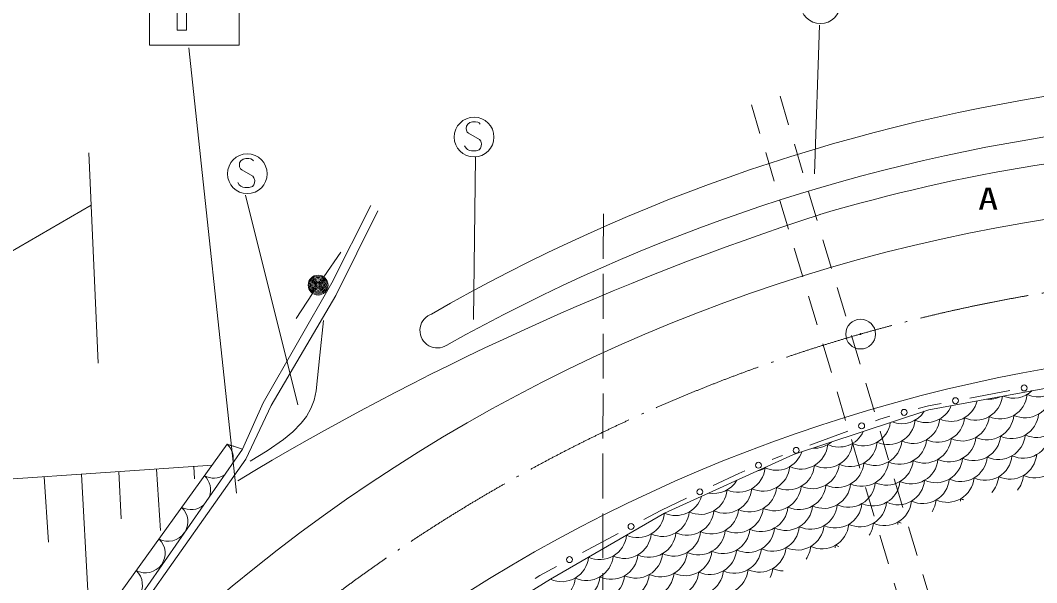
# Model space of a CAD drawing. Units: millimetres, scale not verified. Extents: x 83137 to 723137, y -7377 to 352623.
# Drawn here: x 171369 to 222273, y 265681 to 293848 of the extents above; entities that cross this region are included whole.
import ezdxf
from ezdxf.enums import TextEntityAlignment as Align

# ---------------------------------------------------------------- set-up
doc = ezdxf.new("R2010")
doc.units = ezdxf.units.MM
doc.header["$LTSCALE"] = 1000
for name, pattern in [('USER1', [7.000001, 5.508197, -0.688525, 0.114754, -0.688525]), ('USER2', [2.5, 1.5, -1]), ('USER3', [3, 2.25, -0.75])]:
    doc.linetypes.add(name, pattern=pattern)
for name, color, linetype, lineweight in [('S-BGD', 1, 'Continuous', 13), ('S-BGD-HTXT', 6, 'Continuous', 13), ('S-BMK', 3, 'USER1', 13)]:
    doc.layers.add(name, color=color, linetype=linetype, lineweight=lineweight)
doc.styles.add('ＭＳ ゴシック', font='')
doc.styles.get('ＭＳ ゴシック').set_extended_font_data('MS Gothic')

msp = doc.modelspace()

# ---------------------------------------------------------------- linework, layer by layer
at = {"layer": 'S-BGD'}
for p, q in [((177830, 292601), (177830, 297101)), ((182330, 297101), (182330, 292601)), ((179223, 293354), (179223, 296384)), ((179699, 294651), (179699, 293354)), ((179223, 293354), (179699, 293354)), ((211396, 293607), (211152, 286163)), ((182330, 292601), (177830, 292601)), ((179816, 292462), (182199, 270163)), ((193776, 288651), (193711, 288541)), ((193886, 288726), (193776, 288651)), ((194016, 288761), (193886, 288726)), ((194171, 288761), (194016, 288761)), ((194276, 288741), (194171, 288761)), ((194351, 288706), (194276, 288741)), ((194406, 288646), (194351, 288706)), ((193711, 288541), (193706, 288426)), ((193706, 288426), (193711, 288351)), ((193711, 288351), (193751, 288251)), ((193751, 288251), (193821, 288196)), ((193821, 288196), (194366, 287881)), ((194366, 287881), (194426, 287791)), ((194426, 287791), (194466, 287666)), ((194466, 287666), (194456, 287546)), ((193691, 287451), (193621, 287566)), ((193771, 287376), (193691, 287451)), ((193866, 287331), (193771, 287376)), ((193966, 287316), (193866, 287331)), ((194196, 287316), (193966, 287316)), ((194351, 287361), (194196, 287316)), ((194421, 287451), (194351, 287361)), ((194456, 287546), (194421, 287451)), ((182352, 286703), (182347, 286588)), ((182417, 286813), (182352, 286703)), ((182527, 286888), (182417, 286813)), ((182657, 286923), (182527, 286888)), ((182812, 286923), (182657, 286923)), ((182917, 286903), (182812, 286923)), ((182992, 286868), (182917, 286903)), ((183047, 286808), (182992, 286868)), ((194171, 286990), (194074, 278864)), ((182347, 286588), (182352, 286513)), ((182352, 286513), (182392, 286413)), ((182392, 286413), (182462, 286358)), ((182462, 286358), (183007, 286043)), ((182332, 285613), (182262, 285728)), ((182412, 285538), (182332, 285613)), ((183062, 285613), (182992, 285523)), ((183007, 286043), (183067, 285953)), ((183097, 285708), (183062, 285613)), ((183067, 285953), (183107, 285828)), ((183107, 285828), (183097, 285708)), ((182507, 285493), (182412, 285538)), ((182607, 285478), (182507, 285493)), ((182837, 285478), (182607, 285478)), ((182640, 285093), (185267, 274583)), ((182992, 285523), (182837, 285478)), ((186973, 280707), (188924, 284580)), ((187178, 280067), (189275, 284309)), ((186566, 280998), (187417, 282233)), ((183530, 274682), (186973, 280707)), ((183924, 274547), (187178, 280067)), ((186009, 280167), (185192, 278910)), ((186364, 277069), (186557, 278807)), ((186191, 275291), (186364, 277069)), ((216868, 274339), (223587, 275583)), ((186084, 274827), (186191, 275291)), ((218927, 274930), (220923, 275301)), ((182490, 272373), (183530, 274682)), ((182670, 271872), (183924, 274547)), ((185704, 274012), (185923, 274397)), ((185923, 274397), (186084, 274827)), ((216342, 274404), (216849, 274543)), ((216849, 274543), (217482, 274661)), ((185437, 273663), (185704, 274012)), ((210100, 272099), (216868, 274339)), ((214194, 273792), (214418, 273875)), ((214418, 273875), (214925, 274015)), ((185016, 273235), (185437, 273663)), ((183732, 272282), (184554, 272851)), ((184554, 272851), (185016, 273235)), ((210916, 272566), (212817, 273277)), ((176036, 264703), (181725, 272620)), ((182490, 272373), (176736, 264069)), ((181725, 272620), (182490, 272373)), ((172896, 258029), (182670, 271872)), ((182883, 271768), (183732, 272282)), ((203631, 269163), (210100, 272099)), ((209017, 271844), (209315, 271968)), ((209315, 271968), (209539, 272052)), ((166007, 270547), (180991, 271560)), ((178181, 271370), (178390, 268286)), ((180054, 271497), (180096, 270880)), ((172562, 270990), (172772, 267710)), ((174435, 271117), (174746, 265266)), ((176308, 271244), (176425, 268870)), ((206069, 270543), (207360, 271157)), ((207360, 271157), (207659, 271281)), ((203450, 269298), (204741, 269912)), ((202603, 268842), (203450, 269298)), ((197926, 265850), (203631, 269163)), ((199521, 267184), (201309, 268146)), ((197380, 266032), (198226, 266488)), ((192650, 262616), (197926, 265850)), ((197151, 265884), (197380, 266032))]:
    msp.add_line(p, q, dxfattribs=at)
at = {"layer": 'S-BGD', "linetype": 'USER2'}
for p, q in [((209422, 290045), (222884, 244953)), ((207985, 289616), (221447, 244524))]:
    msp.add_line(p, q, dxfattribs=at)
at = {"layer": 'S-BGD'}
for centre, radius in [((211444, 294678), 995), ((194096, 288001), 995), ((182737, 286163), 995), ((186282, 280586), 498), ((186282, 280586), 440), ((186282, 280586), 382), ((186282, 280586), 322), ((186282, 280586), 265), ((186282, 280586), 195), ((186282, 280586), 135), ((186282, 280586), 77.5), ((186282, 280586), 15), ((213455, 278132), 22.5), ((221646, 275435), 149), ((218205, 274795), 149), ((215633, 274209), 149), ((213506, 273534), 149), ((210227, 272309), 149), ((208338, 271563), 149), ((205405, 270228), 149), ((201956, 268494), 149), ((198874, 266836), 149)]:
    msp.add_circle(centre, radius, dxfattribs=at)
for centre, radius, start, end in [((236995, 200947), 90228, 75.62479, 119.94501), ((236920, 198911), 90228, 75.89917, 119.31931), ((236171, 200510), 87197, 77.53766, 106.49008), ((235670, 200835), 84050, 75.07462, 137.65375), ((255110, 150000), 141057, 108.04285, 121.09677), ((192257, 278311), 874, 115.4124, 303.3032), ((192257, 278296), 887, 109.8188, 114.9538), ((236422, 197908), 79676, 75.97504, 136.76852), ((192257, 278296), 887, 303.7617, 303.875), ((222356, 276331), 1347, 245.4307, 325.0747), ((219217, 275166), 1347, 245.4307, 353.842), ((219883, 276210), 1347, 263.9638, 297.0192), ((220454, 275226), 1347, 245.4307, 354.8508), ((221119, 276270), 1347, 247.1549, 313.8281), ((221690, 275287), 1347, 245.4307, 354.8508), ((216744, 275046), 1347, 245.4307, 338.2853), ((217981, 275106), 1347, 245.4307, 346.3029), ((215508, 274986), 1347, 248.9576, 327.6593), ((216079, 274002), 1347, 245.4307, 354.8508), ((217316, 274062), 1347, 245.4307, 354.8508), ((218552, 274122), 1347, 245.4307, 354.8508), ((219789, 274182), 1347, 245.4307, 354.8508), ((221025, 274242), 1347, 245.4307, 354.8508), ((222262, 274303), 1347, 245.4307, 354.8508), ((213606, 273881), 1347, 245.4307, 352.2976), ((214842, 273942), 1347, 245.4307, 354.8508), ((212369, 273821), 1347, 245.4307, 335.1132), ((216650, 273018), 1347, 245.4307, 354.8508), ((217887, 273078), 1347, 245.4307, 354.8508), ((219123, 273138), 1347, 245.4307, 354.8508), ((220360, 273198), 1347, 245.4307, 354.8508), ((221596, 273259), 1347, 245.4307, 354.8508), ((182187, 273488), 984, 241.9435, 262.2991), ((181050, 271904), 984, 346.506, 46.662), ((210468, 272717), 1347, 245.4307, 354.8508), ((211133, 273761), 1347, 266.8107, 309.8062), ((211704, 272777), 1347, 245.4307, 354.8508), ((212941, 272837), 1347, 245.4307, 354.8508), ((214177, 272898), 1347, 245.4307, 354.8508), ((215414, 272958), 1347, 245.4307, 354.8508), ((209231, 272657), 1347, 245.4307, 341.7462), ((215985, 271974), 1347, 245.4307, 354.8508), ((217222, 272034), 1347, 245.4307, 354.8508), ((218458, 272094), 1347, 245.4307, 354.8508), ((219695, 272154), 1347, 245.4307, 354.8508), ((220931, 272215), 1347, 245.4307, 354.8508), ((222168, 272275), 1347, 245.4307, 354.8508), ((207329, 271553), 1347, 245.4307, 354.8508), ((208566, 271613), 1347, 245.4307, 354.8508), ((207995, 272597), 1347, 283.6143, 305.2071), ((209802, 271673), 1347, 245.4307, 354.8508), ((211039, 271733), 1347, 245.4307, 354.8508), ((212275, 271793), 1347, 245.4307, 354.8508), ((213512, 271854), 1347, 245.4307, 354.8508), ((214748, 271914), 1347, 245.4307, 354.8508), ((181050, 271904), 984, 241.9435, 304.0595), ((179912, 270321), 984, 340.2489, 46.662), ((216556, 270990), 1347, 245.4307, 354.8508), ((217793, 271050), 1347, 245.4307, 354.8508), ((219029, 271110), 1347, 317.7553, 354.8508), ((220266, 271170), 1347, 320.7657, 354.8508), ((205428, 270448), 1347, 245.4307, 354.8508), ((206093, 271493), 1347, 259.4266, 329.3949), ((206664, 270509), 1347, 245.4307, 354.8508), ((207901, 270569), 1347, 245.4307, 354.8508), ((209137, 270629), 1347, 245.4307, 354.8508), ((210374, 270689), 1347, 245.4307, 354.8508), ((211610, 270749), 1347, 245.4307, 354.8508), ((212847, 270809), 1347, 245.4307, 354.8508), ((214083, 270870), 1347, 245.4307, 354.8508), ((215320, 270930), 1347, 245.4307, 354.8508), ((204191, 270388), 1347, 245.4307, 343.3908), ((215891, 269946), 1347, 328.1832, 354.8508), ((217128, 270006), 1347, 349.6967, 354.8508), ((219029, 271110), 1347, 245.4307, 252.2689), ((179912, 270321), 984, 241.9435, 310.3166), ((178774, 268737), 984, 325.6401, 46.662), ((204762, 269404), 1347, 245.4307, 354.8508), ((205999, 269465), 1347, 245.4307, 354.8508), ((207235, 269525), 1347, 245.4307, 354.8508), ((208472, 269585), 1347, 245.4307, 354.8508), ((209708, 269645), 1347, 245.4307, 354.8508), ((210945, 269705), 1347, 245.4307, 354.8508), ((212181, 269765), 1347, 245.4307, 354.8508), ((213418, 269826), 1347, 245.4307, 354.8508), ((214655, 269886), 1347, 245.4307, 354.8508), ((202289, 269284), 1347, 245.4307, 354.8508), ((203526, 269344), 1347, 245.4307, 354.8508), ((205334, 268420), 1347, 245.4307, 354.8508), ((206570, 268481), 1347, 245.4307, 354.8508), ((207807, 268541), 1347, 245.4307, 354.8508), ((209043, 268601), 1347, 245.4307, 354.8508), ((210280, 268661), 1347, 245.4307, 354.8508), ((211516, 268721), 1347, 245.4307, 354.8508), ((212753, 268781), 1347, 327.6617, 354.8508), ((213989, 268842), 1347, 349.3269, 354.8508), ((215891, 269946), 1347, 245.4307, 252.7844), ((177637, 267154), 984, 241.9435, 46.662), ((178774, 268737), 984, 241.9435, 324.9254), ((200387, 268180), 1347, 245.4307, 354.8508), ((201624, 268240), 1347, 245.4307, 354.8508), ((202860, 268300), 1347, 245.4307, 354.8508), ((204097, 268360), 1347, 245.4307, 354.8508), ((204668, 267376), 1347, 245.4307, 354.8508), ((205905, 267437), 1347, 245.4307, 354.8508), ((207141, 267497), 1347, 245.4307, 354.8508), ((208378, 267557), 1347, 245.4307, 354.8508), ((209614, 267617), 1347, 326.0438, 354.8508), ((210851, 267677), 1347, 348.9556, 354.8508), ((212753, 268781), 1347, 245.4307, 253.306), ((198486, 267076), 1347, 245.4307, 354.8508), ((199722, 267136), 1347, 245.4307, 354.8508), ((200959, 267196), 1347, 245.4307, 354.8508), ((202195, 267256), 1347, 245.4307, 354.8508), ((203432, 267316), 1347, 245.4307, 354.8508), ((176499, 265571), 984, 241.9435, 46.662), ((205240, 266393), 1347, 245.4307, 354.8508), ((206476, 266453), 1347, 245.4307, 354.8508), ((207713, 266513), 1347, 334.8285, 354.8508), ((209614, 267617), 1347, 245.4307, 268.3409), ((197820, 266032), 1347, 295.5672, 354.8508), ((199057, 266092), 1347, 245.4307, 354.8508), ((200293, 266152), 1347, 245.4307, 354.8508), ((201530, 266212), 1347, 245.4307, 354.8508), ((202767, 266272), 1347, 245.4307, 354.8508), ((204003, 266332), 1347, 245.4307, 354.8508)]:
    msp.add_arc(centre, radius, start, end, dxfattribs=at)
at = {"layer": 'S-BGD-HTXT'}
for p, q in [((175268, 276675), (174792, 287208)), ((132857, 260058), (174910, 284597))]:
    msp.add_line(p, q, dxfattribs=at)
at = {"layer": 'S-BGD-HTXT', "linetype": 'USER3'}
msp.add_line((200572, 284152), (200452, 218699), dxfattribs=at)
at = {"layer": 'S-BMK', "linetype": 'Continuous'}
msp.add_circle((213455, 278132), 746, dxfattribs=at)
at = {"layer": 'S-BMK'}
msp.add_arc((235802, 200089), 81182, 75.19744, 137.74298, dxfattribs=at)

# ---------------------------------------------------------------- texts
at = {"layer": 'S-BGD', "style": 'ＭＳ ゴシック', "width": 1.35}
msp.add_text('A', height=1100, dxfattribs=at).set_placement((219339, 284029), align=Align.BOTTOM_LEFT)

doc.saveas('drawing.dxf')
